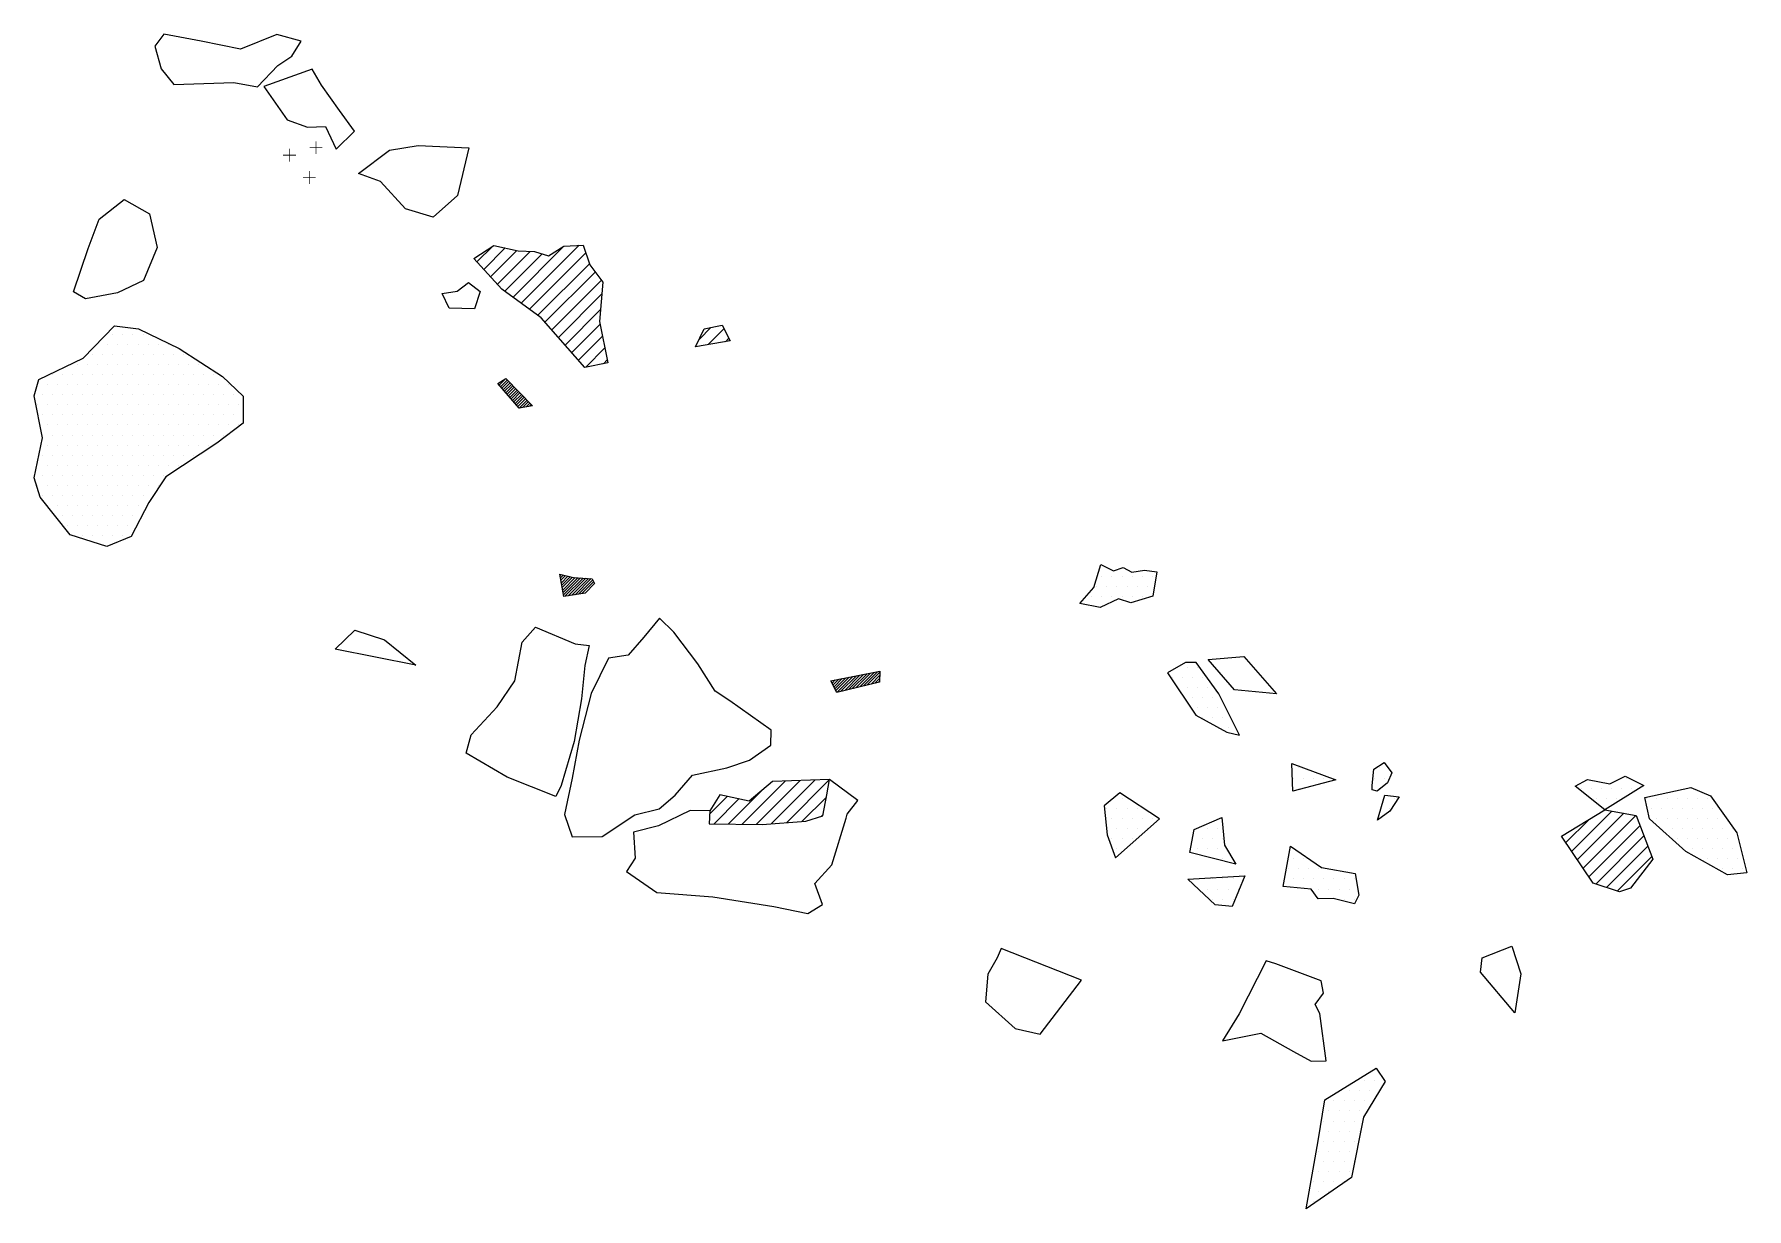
# Model space of a CAD drawing. Header units: metres. Extents: x -1320 to -955, y -1311 to -1053.
# Drawn here: x -1319.7 to -1107.6, y -1198.4 to -1052.8 of the extents above; entities that cross this region are included whole.
import ezdxf

# ---------------------------------------------------------------- set-up
doc = ezdxf.new("R2010")
doc.units = ezdxf.units.M
doc.header["$LTSCALE"] = 25
doc.header["$MEASUREMENT"] = 0
doc.layers.get('0').update_dxf_attribs({"linetype": 'CONTINUOUS'})
for name, color, linetype in [('FEUER', 1, 'CONTINUOUS'), ('KNOCHEN', 2, 'CONTINUOUS'), ('KNOCHENSCHRAFF', 2, 'CONTINUOUS'), ('STEINESCHRAFF', 4, 'CONTINUOUS')]:
    doc.layers.add(name, color=color, linetype=linetype)

# ---------------------------------------------------------------- blocks, each defined once
blk = doc.blocks.new('*X4')
at = {"color": 0}
for p, q in [((-1262.29, -1096.12), (-1262.23, -1096.06)), ((-1262.13, -1096.31), (-1261.32, -1095.51)), ((-1261.96, -1096.5), (-1261.15, -1095.69)), ((-1261.8, -1096.69), (-1260.97, -1095.86)), ((-1261.64, -1096.88), (-1260.8, -1096.04)), ((-1261.47, -1097.07), (-1260.62, -1096.22)), ((-1261.31, -1097.26), (-1260.45, -1096.4)), ((-1261.14, -1097.45), (-1260.27, -1096.58)), ((-1260.98, -1097.64), (-1260.1, -1096.75)), ((-1260.82, -1097.83), (-1259.92, -1096.93)), ((-1260.65, -1098.02), (-1259.75, -1097.11)), ((-1260.49, -1098.21), (-1259.57, -1097.29)), ((-1260.32, -1098.4), (-1259.39, -1097.47)), ((-1260.16, -1098.58), (-1259.22, -1097.64)), ((-1259.99, -1098.77), (-1259.04, -1097.82)), ((-1259.83, -1098.96), (-1258.87, -1098)), ((-1259.67, -1099.15), (-1258.69, -1098.18)), ((-1259.26, -1099.1), (-1258.52, -1098.36)), ((-1258.82, -1099.01), (-1258.34, -1098.54)), ((-1258.39, -1098.93), (-1258.17, -1098.71)), ((-1254.61, -1119.91), (-1254.48, -1119.78)), ((-1254.56, -1120.21), (-1254.2, -1119.85)), ((-1254.5, -1120.5), (-1253.91, -1119.92)), ((-1254.44, -1120.8), (-1253.63, -1119.98)), ((-1254.39, -1121.1), (-1253.34, -1120.05)), ((-1254.33, -1121.4), (-1253.06, -1120.12)), ((-1254.28, -1121.7), (-1252.74, -1120.16)), ((-1254.22, -1121.99), (-1252.41, -1120.18)), ((-1254.17, -1122.29), (-1252.08, -1120.2)), ((-1254, -1122.47), (-1251.75, -1120.23)), ((-1253.58, -1122.41), (-1251.42, -1120.25)), ((-1253.16, -1122.35), (-1251.08, -1120.27)), ((-1252.74, -1122.28), (-1250.75, -1120.29)), ((-1252.32, -1122.22), (-1250.55, -1120.44)), ((-1251.91, -1122.15), (-1250.45, -1120.69)), ((-1251.49, -1122.09), (-1251.25, -1121.85)), ((-1220.56, -1133.94), (-1219.21, -1132.59)), ((-1220.44, -1134.17), (-1218.78, -1132.51)), ((-1220.28, -1134.36), (-1218.34, -1132.42)), ((-1219.81, -1134.25), (-1217.9, -1132.34)), ((-1219.35, -1134.14), (-1217.46, -1132.25)), ((-1218.88, -1134.03), (-1217.02, -1132.17)), ((-1218.41, -1133.92), (-1216.58, -1132.08)), ((-1217.95, -1133.8), (-1216.14, -1132)), ((-1217.48, -1133.69), (-1215.71, -1131.91)), ((-1217.02, -1133.58), (-1215.27, -1131.83)), ((-1216.55, -1133.47), (-1214.98, -1131.9)), ((-1216.09, -1133.35), (-1215, -1132.26)), ((-1221.03, -1132.99), (-1220.97, -1132.93)), ((-1220.91, -1133.23), (-1220.53, -1132.85)), ((-1220.79, -1133.47), (-1220.09, -1132.76)), ((-1220.67, -1133.7), (-1219.65, -1132.68)), ((-1215.62, -1133.24), (-1215.01, -1132.63)), ((-1215.16, -1133.13), (-1215.02, -1133))]:
    blk.add_line(p, q, dxfattribs=at)
blk = doc.blocks.new('*X5')
at = {"color": 0}
for p, q in [((-1264.9, -1081.05), (-1262.93, -1079.08)), ((-1264.05, -1081.97), (-1261.4, -1079.32)), ((-1260.43, -1085.43), (-1254.12, -1079.11)), ((-1259.42, -1086.17), (-1252.23, -1078.99)), ((-1263.2, -1082.89), (-1259.95, -1079.64)), ((-1262.36, -1083.81), (-1258.29, -1079.75)), ((-1261.45, -1084.68), (-1256.83, -1080.05)), ((-1258.4, -1086.92), (-1251.42, -1079.94)), ((-1257.38, -1087.67), (-1250.97, -1081.27)), ((-1256.47, -1088.53), (-1250.24, -1082.3)), ((-1255.64, -1089.47), (-1249.48, -1083.31)), ((-1254.81, -1090.41), (-1249.42, -1085.01)), ((-1253.98, -1091.35), (-1249.58, -1086.94)), ((-1253.15, -1092.29), (-1249.64, -1088.77)), ((-1237.35, -1090.63), (-1235.92, -1089.19)), ((-1236.26, -1091.3), (-1234.31, -1089.35)), ((-1252.32, -1093.22), (-1249.34, -1090.24)), ((-1251.42, -1094.09), (-1249.05, -1091.71)), ((-1234.13, -1090.94), (-1233.7, -1090.51)), ((-1249.22, -1093.66), (-1248.75, -1093.19)), ((-1230.3, -1150.75), (-1224.85, -1145.3)), ((-1228.46, -1150.68), (-1223.03, -1145.25)), ((-1226.55, -1150.54), (-1221.26, -1145.24)), ((-1236.08, -1149.46), (-1233.91, -1147.29)), ((-1233.79, -1150.7), (-1229.54, -1146.45)), ((-1232.05, -1150.73), (-1226.68, -1145.36)), ((-1224.64, -1150.39), (-1221.61, -1147.37)), ((-1235.53, -1150.68), (-1232.45, -1147.59)), ((-1222.22, -1149.74), (-1222.04, -1149.56)), ((-1129.31, -1154.06), (-1124.35, -1149.1)), ((-1128.61, -1155.12), (-1122.86, -1149.37)), ((-1130.02, -1153), (-1127.18, -1150.16)), ((-1127.9, -1156.18), (-1121.36, -1149.65)), ((-1127.19, -1157.24), (-1120.84, -1150.89)), ((-1126.32, -1158.14), (-1120.36, -1152.18)), ((-1124.99, -1158.58), (-1119.87, -1153.46)), ((-1123.66, -1159.02), (-1119.39, -1154.74))]:
    blk.add_line(p, q, dxfattribs=at)
blk = doc.blocks.new('LB')
at = {"layer": 'FEUER', "const_width": 0.1}
for points in [[(0, 0), (0, -1.6)], [(-0.8, -0.8), (0.8, -0.8)]]:
    blk.add_lwpolyline(points, dxfattribs=at)
blk = doc.blocks.new('*X7')
at = {"color": 0}
for p, q in [((-1310, -1090), (-1310, -1090)), ((-1308.75, -1090), (-1308.75, -1090)), ((-1307.5, -1090), (-1307.5, -1090)), ((-1306.25, -1090), (-1306.25, -1090)), ((-1311.875, -1091.25), (-1311.875, -1091.25)), ((-1310.625, -1091.25), (-1310.625, -1091.25)), ((-1309.375, -1091.25), (-1309.375, -1091.25)), ((-1308.125, -1091.25), (-1308.125, -1091.25)), ((-1306.875, -1091.25), (-1306.875, -1091.25)), ((-1305.625, -1091.25), (-1305.625, -1091.25)), ((-1304.375, -1091.25), (-1304.375, -1091.25)), ((-1303.125, -1091.25), (-1303.125, -1091.25)), ((-1314.375, -1093.75), (-1314.375, -1093.75)), ((-1313.125, -1093.75), (-1313.125, -1093.75)), ((-1312.5, -1092.5), (-1312.5, -1092.5)), ((-1311.875, -1093.75), (-1311.875, -1093.75)), ((-1311.25, -1092.5), (-1311.25, -1092.5)), ((-1310.625, -1093.75), (-1310.625, -1093.75)), ((-1310, -1092.5), (-1310, -1092.5)), ((-1309.375, -1093.75), (-1309.375, -1093.75)), ((-1308.75, -1092.5), (-1308.75, -1092.5)), ((-1308.125, -1093.75), (-1308.125, -1093.75)), ((-1307.5, -1092.5), (-1307.5, -1092.5)), ((-1306.875, -1093.75), (-1306.875, -1093.75)), ((-1306.25, -1092.5), (-1306.25, -1092.5)), ((-1305.625, -1093.75), (-1305.625, -1093.75)), ((-1305, -1092.5), (-1305, -1092.5)), ((-1304.375, -1093.75), (-1304.375, -1093.75)), ((-1303.75, -1092.5), (-1303.75, -1092.5)), ((-1303.125, -1093.75), (-1303.125, -1093.75)), ((-1302.5, -1092.5), (-1302.5, -1092.5)), ((-1301.875, -1093.75), (-1301.875, -1093.75)), ((-1301.25, -1092.5), (-1301.25, -1092.5)), ((-1300.625, -1093.75), (-1300.625, -1093.75)), ((-1299.375, -1093.75), (-1299.375, -1093.75)), ((-1318.125, -1096.25), (-1318.125, -1096.25)), ((-1317.5, -1095), (-1317.5, -1095)), ((-1316.875, -1096.25), (-1316.875, -1096.25)), ((-1316.25, -1095), (-1316.25, -1095)), ((-1315.625, -1096.25), (-1315.625, -1096.25)), ((-1315, -1095), (-1315, -1095)), ((-1314.375, -1096.25), (-1314.375, -1096.25)), ((-1313.75, -1095), (-1313.75, -1095)), ((-1313.125, -1096.25), (-1313.125, -1096.25)), ((-1312.5, -1095), (-1312.5, -1095)), ((-1311.875, -1096.25), (-1311.875, -1096.25)), ((-1311.25, -1095), (-1311.25, -1095)), ((-1310.625, -1096.25), (-1310.625, -1096.25)), ((-1310, -1095), (-1310, -1095)), ((-1309.375, -1096.25), (-1309.375, -1096.25)), ((-1308.75, -1095), (-1308.75, -1095)), ((-1308.125, -1096.25), (-1308.125, -1096.25)), ((-1307.5, -1095), (-1307.5, -1095)), ((-1306.875, -1096.25), (-1306.875, -1096.25)), ((-1306.25, -1095), (-1306.25, -1095)), ((-1305.625, -1096.25), (-1305.625, -1096.25)), ((-1305, -1095), (-1305, -1095)), ((-1304.375, -1096.25), (-1304.375, -1096.25)), ((-1303.75, -1095), (-1303.75, -1095)), ((-1303.125, -1096.25), (-1303.125, -1096.25)), ((-1302.5, -1095), (-1302.5, -1095)), ((-1301.875, -1096.25), (-1301.875, -1096.25)), ((-1301.25, -1095), (-1301.25, -1095)), ((-1300.625, -1096.25), (-1300.625, -1096.25)), ((-1300, -1095), (-1300, -1095)), ((-1299.375, -1096.25), (-1299.375, -1096.25)), ((-1298.75, -1095), (-1298.75, -1095)), ((-1298.125, -1096.25), (-1298.125, -1096.25)), ((-1297.5, -1095), (-1297.5, -1095)), ((-1296.875, -1096.25), (-1296.875, -1096.25)), ((-1295.625, -1096.25), (-1295.625, -1096.25)), ((-1318.75, -1097.5), (-1318.75, -1097.5)), ((-1317.5, -1097.5), (-1317.5, -1097.5)), ((-1316.25, -1097.5), (-1316.25, -1097.5)), ((-1315, -1097.5), (-1315, -1097.5)), ((-1313.75, -1097.5), (-1313.75, -1097.5)), ((-1312.5, -1097.5), (-1312.5, -1097.5)), ((-1311.25, -1097.5), (-1311.25, -1097.5)), ((-1310, -1097.5), (-1310, -1097.5)), ((-1308.75, -1097.5), (-1308.75, -1097.5)), ((-1307.5, -1097.5), (-1307.5, -1097.5)), ((-1306.25, -1097.5), (-1306.25, -1097.5)), ((-1305, -1097.5), (-1305, -1097.5)), ((-1303.75, -1097.5), (-1303.75, -1097.5)), ((-1302.5, -1097.5), (-1302.5, -1097.5)), ((-1301.25, -1097.5), (-1301.25, -1097.5)), ((-1300, -1097.5), (-1300, -1097.5)), ((-1298.75, -1097.5), (-1298.75, -1097.5)), ((-1297.5, -1097.5), (-1297.5, -1097.5)), ((-1296.25, -1097.5), (-1296.25, -1097.5)), ((-1295, -1097.5), (-1295, -1097.5)), ((-1319.375, -1098.75), (-1319.375, -1098.75)), ((-1318.75, -1100), (-1318.75, -1100)), ((-1318.125, -1098.75), (-1318.125, -1098.75)), ((-1317.5, -1100), (-1317.5, -1100)), ((-1316.875, -1098.75), (-1316.875, -1098.75)), ((-1316.25, -1100), (-1316.25, -1100)), ((-1315.625, -1098.75), (-1315.625, -1098.75)), ((-1315, -1100), (-1315, -1100)), ((-1314.375, -1098.75), (-1314.375, -1098.75)), ((-1313.75, -1100), (-1313.75, -1100)), ((-1313.125, -1098.75), (-1313.125, -1098.75)), ((-1312.5, -1100), (-1312.5, -1100)), ((-1311.875, -1098.75), (-1311.875, -1098.75)), ((-1311.25, -1100), (-1311.25, -1100)), ((-1310.625, -1098.75), (-1310.625, -1098.75)), ((-1310, -1100), (-1310, -1100)), ((-1309.375, -1098.75), (-1309.375, -1098.75)), ((-1308.75, -1100), (-1308.75, -1100)), ((-1308.125, -1098.75), (-1308.125, -1098.75)), ((-1307.5, -1100), (-1307.5, -1100)), ((-1306.875, -1098.75), (-1306.875, -1098.75)), ((-1306.25, -1100), (-1306.25, -1100)), ((-1305.625, -1098.75), (-1305.625, -1098.75)), ((-1305, -1100), (-1305, -1100)), ((-1304.375, -1098.75), (-1304.375, -1098.75)), ((-1303.75, -1100), (-1303.75, -1100)), ((-1303.125, -1098.75), (-1303.125, -1098.75)), ((-1302.5, -1100), (-1302.5, -1100)), ((-1301.875, -1098.75), (-1301.875, -1098.75)), ((-1301.25, -1100), (-1301.25, -1100)), ((-1300.625, -1098.75), (-1300.625, -1098.75)), ((-1300, -1100), (-1300, -1100)), ((-1299.375, -1098.75), (-1299.375, -1098.75)), ((-1298.75, -1100), (-1298.75, -1100)), ((-1298.125, -1098.75), (-1298.125, -1098.75)), ((-1297.5, -1100), (-1297.5, -1100)), ((-1296.875, -1098.75), (-1296.875, -1098.75)), ((-1296.25, -1100), (-1296.25, -1100)), ((-1295.625, -1098.75), (-1295.625, -1098.75)), ((-1295, -1100), (-1295, -1100)), ((-1294.375, -1098.75), (-1294.375, -1098.75)), ((-1318.75, -1102.5), (-1318.75, -1102.5)), ((-1318.125, -1101.25), (-1318.125, -1101.25)), ((-1317.5, -1102.5), (-1317.5, -1102.5)), ((-1316.875, -1101.25), (-1316.875, -1101.25)), ((-1316.25, -1102.5), (-1316.25, -1102.5)), ((-1315.625, -1101.25), (-1315.625, -1101.25)), ((-1315, -1102.5), (-1315, -1102.5)), ((-1314.375, -1101.25), (-1314.375, -1101.25)), ((-1313.75, -1102.5), (-1313.75, -1102.5)), ((-1313.125, -1101.25), (-1313.125, -1101.25)), ((-1312.5, -1102.5), (-1312.5, -1102.5)), ((-1311.875, -1101.25), (-1311.875, -1101.25)), ((-1311.25, -1102.5), (-1311.25, -1102.5)), ((-1310.625, -1101.25), (-1310.625, -1101.25)), ((-1310, -1102.5), (-1310, -1102.5)), ((-1309.375, -1101.25), (-1309.375, -1101.25)), ((-1308.75, -1102.5), (-1308.75, -1102.5)), ((-1308.125, -1101.25), (-1308.125, -1101.25)), ((-1307.5, -1102.5), (-1307.5, -1102.5)), ((-1306.875, -1101.25), (-1306.875, -1101.25)), ((-1306.25, -1102.5), (-1306.25, -1102.5)), ((-1305.625, -1101.25), (-1305.625, -1101.25)), ((-1305, -1102.5), (-1305, -1102.5)), ((-1304.375, -1101.25), (-1304.375, -1101.25)), ((-1303.75, -1102.5), (-1303.75, -1102.5)), ((-1303.125, -1101.25), (-1303.125, -1101.25)), ((-1302.5, -1102.5), (-1302.5, -1102.5)), ((-1301.875, -1101.25), (-1301.875, -1101.25)), ((-1301.25, -1102.5), (-1301.25, -1102.5)), ((-1300.625, -1101.25), (-1300.625, -1101.25)), ((-1300, -1102.5), (-1300, -1102.5)), ((-1299.375, -1101.25), (-1299.375, -1101.25)), ((-1298.75, -1102.5), (-1298.75, -1102.5)), ((-1298.125, -1101.25), (-1298.125, -1101.25)), ((-1297.5, -1102.5), (-1297.5, -1102.5)), ((-1296.875, -1101.25), (-1296.875, -1101.25)), ((-1296.25, -1102.5), (-1296.25, -1102.5)), ((-1295.625, -1101.25), (-1295.625, -1101.25)), ((-1294.375, -1101.25), (-1294.375, -1101.25)), ((-1318.75, -1105), (-1318.75, -1105)), ((-1318.125, -1103.75), (-1318.125, -1103.75)), ((-1317.5, -1105), (-1317.5, -1105)), ((-1316.875, -1103.75), (-1316.875, -1103.75)), ((-1316.25, -1105), (-1316.25, -1105)), ((-1315.625, -1103.75), (-1315.625, -1103.75)), ((-1315, -1105), (-1315, -1105)), ((-1314.375, -1103.75), (-1314.375, -1103.75)), ((-1313.75, -1105), (-1313.75, -1105)), ((-1313.125, -1103.75), (-1313.125, -1103.75)), ((-1312.5, -1105), (-1312.5, -1105)), ((-1311.875, -1103.75), (-1311.875, -1103.75)), ((-1311.25, -1105), (-1311.25, -1105)), ((-1310.625, -1103.75), (-1310.625, -1103.75)), ((-1310, -1105), (-1310, -1105)), ((-1309.375, -1103.75), (-1309.375, -1103.75)), ((-1308.75, -1105), (-1308.75, -1105)), ((-1308.125, -1103.75), (-1308.125, -1103.75)), ((-1307.5, -1105), (-1307.5, -1105)), ((-1306.875, -1103.75), (-1306.875, -1103.75)), ((-1306.25, -1105), (-1306.25, -1105)), ((-1305.625, -1103.75), (-1305.625, -1103.75)), ((-1305, -1105), (-1305, -1105)), ((-1304.375, -1103.75), (-1304.375, -1103.75)), ((-1303.75, -1105), (-1303.75, -1105)), ((-1303.125, -1103.75), (-1303.125, -1103.75)), ((-1302.5, -1105), (-1302.5, -1105)), ((-1301.875, -1103.75), (-1301.875, -1103.75)), ((-1301.25, -1105), (-1301.25, -1105)), ((-1300.625, -1103.75), (-1300.625, -1103.75)), ((-1300, -1105), (-1300, -1105)), ((-1299.375, -1103.75), (-1299.375, -1103.75)), ((-1298.125, -1103.75), (-1298.125, -1103.75)), ((-1319.375, -1106.25), (-1319.375, -1106.25)), ((-1318.125, -1106.25), (-1318.125, -1106.25)), ((-1316.875, -1106.25), (-1316.875, -1106.25)), ((-1315.625, -1106.25), (-1315.625, -1106.25)), ((-1314.375, -1106.25), (-1314.375, -1106.25)), ((-1313.125, -1106.25), (-1313.125, -1106.25)), ((-1311.875, -1106.25), (-1311.875, -1106.25)), ((-1310.625, -1106.25), (-1310.625, -1106.25)), ((-1309.375, -1106.25), (-1309.375, -1106.25)), ((-1308.125, -1106.25), (-1308.125, -1106.25)), ((-1306.875, -1106.25), (-1306.875, -1106.25)), ((-1305.625, -1106.25), (-1305.625, -1106.25)), ((-1304.375, -1106.25), (-1304.375, -1106.25)), ((-1303.125, -1106.25), (-1303.125, -1106.25)), ((-1301.875, -1106.25), (-1301.875, -1106.25)), ((-1319.375, -1108.75), (-1319.375, -1108.75)), ((-1318.75, -1107.5), (-1318.75, -1107.5)), ((-1318.125, -1108.75), (-1318.125, -1108.75)), ((-1317.5, -1107.5), (-1317.5, -1107.5)), ((-1316.875, -1108.75), (-1316.875, -1108.75)), ((-1316.25, -1107.5), (-1316.25, -1107.5)), ((-1315.625, -1108.75), (-1315.625, -1108.75)), ((-1315, -1107.5), (-1315, -1107.5)), ((-1314.375, -1108.75), (-1314.375, -1108.75)), ((-1313.75, -1107.5), (-1313.75, -1107.5)), ((-1313.125, -1108.75), (-1313.125, -1108.75)), ((-1312.5, -1107.5), (-1312.5, -1107.5)), ((-1311.875, -1108.75), (-1311.875, -1108.75)), ((-1311.25, -1107.5), (-1311.25, -1107.5)), ((-1310.625, -1108.75), (-1310.625, -1108.75)), ((-1310, -1107.5), (-1310, -1107.5)), ((-1309.375, -1108.75), (-1309.375, -1108.75)), ((-1308.75, -1107.5), (-1308.75, -1107.5)), ((-1308.125, -1108.75), (-1308.125, -1108.75)), ((-1307.5, -1107.5), (-1307.5, -1107.5)), ((-1306.875, -1108.75), (-1306.875, -1108.75)), ((-1306.25, -1107.5), (-1306.25, -1107.5)), ((-1305.625, -1108.75), (-1305.625, -1108.75)), ((-1305, -1107.5), (-1305, -1107.5)), ((-1304.375, -1108.75), (-1304.375, -1108.75)), ((-1303.75, -1107.5), (-1303.75, -1107.5)), ((-1318.75, -1110), (-1318.75, -1110)), ((-1318.125, -1111.25), (-1318.125, -1111.25)), ((-1317.5, -1110), (-1317.5, -1110)), ((-1316.875, -1111.25), (-1316.875, -1111.25)), ((-1316.25, -1110), (-1316.25, -1110)), ((-1315.625, -1111.25), (-1315.625, -1111.25)), ((-1315, -1110), (-1315, -1110)), ((-1314.375, -1111.25), (-1314.375, -1111.25)), ((-1313.75, -1110), (-1313.75, -1110)), ((-1313.125, -1111.25), (-1313.125, -1111.25)), ((-1312.5, -1110), (-1312.5, -1110)), ((-1311.875, -1111.25), (-1311.875, -1111.25)), ((-1311.25, -1110), (-1311.25, -1110)), ((-1310.625, -1111.25), (-1310.625, -1111.25)), ((-1310, -1110), (-1310, -1110)), ((-1309.375, -1111.25), (-1309.375, -1111.25)), ((-1308.75, -1110), (-1308.75, -1110)), ((-1308.125, -1111.25), (-1308.125, -1111.25)), ((-1307.5, -1110), (-1307.5, -1110)), ((-1306.875, -1111.25), (-1306.875, -1111.25)), ((-1306.25, -1110), (-1306.25, -1110)), ((-1305, -1110), (-1305, -1110)), ((-1316.25, -1112.5), (-1316.25, -1112.5)), ((-1315, -1112.5), (-1315, -1112.5)), ((-1313.75, -1112.5), (-1313.75, -1112.5)), ((-1312.5, -1112.5), (-1312.5, -1112.5)), ((-1311.25, -1112.5), (-1311.25, -1112.5)), ((-1310, -1112.5), (-1310, -1112.5)), ((-1308.75, -1112.5), (-1308.75, -1112.5)), ((-1307.5, -1112.5), (-1307.5, -1112.5)), ((-1315.625, -1113.75), (-1315.625, -1113.75)), ((-1314.375, -1113.75), (-1314.375, -1113.75)), ((-1313.75, -1115), (-1313.75, -1115)), ((-1313.125, -1113.75), (-1313.125, -1113.75)), ((-1312.5, -1115), (-1312.5, -1115)), ((-1311.875, -1113.75), (-1311.875, -1113.75)), ((-1311.25, -1115), (-1311.25, -1115)), ((-1310.625, -1113.75), (-1310.625, -1113.75)), ((-1310, -1115), (-1310, -1115)), ((-1309.375, -1113.75), (-1309.375, -1113.75)), ((-1308.75, -1115), (-1308.75, -1115)), ((-1308.125, -1113.75), (-1308.125, -1113.75)), ((-1188.125, -1121.25), (-1188.125, -1121.25)), ((-1187.5, -1120), (-1187.5, -1120)), ((-1186.875, -1121.25), (-1186.875, -1121.25)), ((-1186.25, -1120), (-1186.25, -1120)), ((-1185.625, -1121.25), (-1185.625, -1121.25)), ((-1185, -1120), (-1185, -1120)), ((-1184.375, -1121.25), (-1184.375, -1121.25)), ((-1183.75, -1120), (-1183.75, -1120)), ((-1183.125, -1121.25), (-1183.125, -1121.25)), ((-1182.5, -1120), (-1182.5, -1120)), ((-1181.875, -1121.25), (-1181.875, -1121.25)), ((-1181.25, -1120), (-1181.25, -1120)), ((-1188.75, -1122.5), (-1188.75, -1122.5)), ((-1188.125, -1123.75), (-1188.125, -1123.75)), ((-1187.5, -1122.5), (-1187.5, -1122.5)), ((-1186.25, -1122.5), (-1186.25, -1122.5)), ((-1185, -1122.5), (-1185, -1122.5)), ((-1183.75, -1122.5), (-1183.75, -1122.5)), ((-1182.5, -1122.5), (-1182.5, -1122.5)), ((-1178.75, -1132.5), (-1178.75, -1132.5)), ((-1177.5, -1132.5), (-1177.5, -1132.5)), ((-1176.875, -1131.25), (-1176.875, -1131.25)), ((-1176.25, -1132.5), (-1176.25, -1132.5)), ((-1175.625, -1131.25), (-1175.625, -1131.25)), ((-1175, -1132.5), (-1175, -1132.5)), ((-1178.125, -1133.75), (-1178.125, -1133.75)), ((-1176.875, -1133.75), (-1176.875, -1133.75)), ((-1175.625, -1133.75), (-1175.625, -1133.75)), ((-1174.375, -1133.75), (-1174.375, -1133.75)), ((-1176.25, -1135), (-1176.25, -1135)), ((-1175.625, -1136.25), (-1175.625, -1136.25)), ((-1175, -1135), (-1175, -1135)), ((-1174.375, -1136.25), (-1174.375, -1136.25)), ((-1173.75, -1135), (-1173.75, -1135)), ((-1173.125, -1136.25), (-1173.125, -1136.25)), ((-1175, -1137.5), (-1175, -1137.5)), ((-1173.75, -1137.5), (-1173.75, -1137.5)), ((-1172.5, -1137.5), (-1172.5, -1137.5)), ((-1171.875, -1138.75), (-1171.875, -1138.75)), ((-1163.75, -1145), (-1163.75, -1145)), ((-1163.125, -1143.75), (-1163.125, -1143.75)), ((-1162.5, -1145), (-1162.5, -1145)), ((-1161.25, -1145), (-1161.25, -1145)), ((-1160, -1145), (-1160, -1145)), ((-1153.75, -1145), (-1153.75, -1145)), ((-1153.125, -1143.75), (-1153.125, -1143.75)), ((-1152.5, -1145), (-1152.5, -1145)), ((-1122.5, -1145), (-1122.5, -1145)), ((-1163.125, -1146.25), (-1163.125, -1146.25)), ((-1153.125, -1146.25), (-1153.125, -1146.25)), ((-1128.125, -1146.25), (-1128.125, -1146.25)), ((-1126.875, -1146.25), (-1126.875, -1146.25)), ((-1125.625, -1146.25), (-1125.625, -1146.25)), ((-1124.375, -1146.25), (-1124.375, -1146.25)), ((-1123.125, -1146.25), (-1123.125, -1146.25)), ((-1121.875, -1146.25), (-1121.875, -1146.25)), ((-1186.875, -1148.75), (-1186.875, -1148.75)), ((-1185.625, -1148.75), (-1185.625, -1148.75)), ((-1185, -1147.5), (-1185, -1147.5)), ((-1184.375, -1148.75), (-1184.375, -1148.75)), ((-1183.125, -1148.75), (-1183.125, -1148.75)), ((-1152.5, -1147.5), (-1152.5, -1147.5)), ((-1151.875, -1148.75), (-1151.875, -1148.75)), ((-1151.25, -1147.5), (-1151.25, -1147.5)), ((-1126.25, -1147.5), (-1126.25, -1147.5)), ((-1125, -1147.5), (-1125, -1147.5)), ((-1123.75, -1147.5), (-1123.75, -1147.5)), ((-1120, -1147.5), (-1120, -1147.5)), ((-1119.375, -1148.75), (-1119.375, -1148.75)), ((-1118.75, -1147.5), (-1118.75, -1147.5)), ((-1118.125, -1148.75), (-1118.125, -1148.75)), ((-1117.5, -1147.5), (-1117.5, -1147.5)), ((-1116.875, -1148.75), (-1116.875, -1148.75)), ((-1116.25, -1147.5), (-1116.25, -1147.5)), ((-1115.625, -1148.75), (-1115.625, -1148.75)), ((-1115, -1147.5), (-1115, -1147.5)), ((-1114.375, -1148.75), (-1114.375, -1148.75)), ((-1113.75, -1147.5), (-1113.75, -1147.5)), ((-1113.125, -1148.75), (-1113.125, -1148.75)), ((-1112.5, -1147.5), (-1112.5, -1147.5)), ((-1111.875, -1148.75), (-1111.875, -1148.75)), ((-1186.875, -1151.25), (-1186.875, -1151.25)), ((-1186.25, -1150), (-1186.25, -1150)), ((-1185.625, -1151.25), (-1185.625, -1151.25)), ((-1185, -1150), (-1185, -1150)), ((-1184.375, -1151.25), (-1184.375, -1151.25)), ((-1183.75, -1150), (-1183.75, -1150)), ((-1183.125, -1151.25), (-1183.125, -1151.25)), ((-1182.5, -1150), (-1182.5, -1150)), ((-1181.875, -1151.25), (-1181.875, -1151.25)), ((-1181.25, -1150), (-1181.25, -1150)), ((-1175.625, -1151.25), (-1175.625, -1151.25)), ((-1174.375, -1151.25), (-1174.375, -1151.25)), ((-1173.125, -1151.25), (-1173.125, -1151.25)), ((-1118.75, -1150), (-1118.75, -1150)), ((-1118.125, -1151.25), (-1118.125, -1151.25)), ((-1117.5, -1150), (-1117.5, -1150)), ((-1116.875, -1151.25), (-1116.875, -1151.25)), ((-1116.25, -1150), (-1116.25, -1150)), ((-1115.625, -1151.25), (-1115.625, -1151.25)), ((-1115, -1150), (-1115, -1150)), ((-1114.375, -1151.25), (-1114.375, -1151.25)), ((-1113.75, -1150), (-1113.75, -1150)), ((-1113.125, -1151.25), (-1113.125, -1151.25)), ((-1112.5, -1150), (-1112.5, -1150)), ((-1111.875, -1151.25), (-1111.875, -1151.25)), ((-1111.25, -1150), (-1111.25, -1150)), ((-1110.625, -1151.25), (-1110.625, -1151.25)), ((-1109.375, -1151.25), (-1109.375, -1151.25)), ((-1186.25, -1152.5), (-1186.25, -1152.5)), ((-1185.625, -1153.75), (-1185.625, -1153.75)), ((-1185, -1152.5), (-1185, -1152.5)), ((-1183.75, -1152.5), (-1183.75, -1152.5)), ((-1176.25, -1152.5), (-1176.25, -1152.5)), ((-1175.625, -1153.75), (-1175.625, -1153.75)), ((-1175, -1152.5), (-1175, -1152.5)), ((-1174.375, -1153.75), (-1174.375, -1153.75)), ((-1173.75, -1152.5), (-1173.75, -1152.5)), ((-1173.125, -1153.75), (-1173.125, -1153.75)), ((-1172.5, -1152.5), (-1172.5, -1152.5)), ((-1116.25, -1152.5), (-1116.25, -1152.5)), ((-1115, -1152.5), (-1115, -1152.5)), ((-1114.375, -1153.75), (-1114.375, -1153.75)), ((-1113.75, -1152.5), (-1113.75, -1152.5)), ((-1113.125, -1153.75), (-1113.125, -1153.75)), ((-1112.5, -1152.5), (-1112.5, -1152.5)), ((-1111.875, -1153.75), (-1111.875, -1153.75)), ((-1111.25, -1152.5), (-1111.25, -1152.5)), ((-1110.625, -1153.75), (-1110.625, -1153.75)), ((-1110, -1152.5), (-1110, -1152.5)), ((-1109.375, -1153.75), (-1109.375, -1153.75)), ((-1108.75, -1152.5), (-1108.75, -1152.5)), ((-1172.5, -1155), (-1172.5, -1155)), ((-1163.75, -1155), (-1163.75, -1155)), ((-1162.5, -1155), (-1162.5, -1155)), ((-1112.5, -1155), (-1112.5, -1155)), ((-1111.25, -1155), (-1111.25, -1155)), ((-1110, -1155), (-1110, -1155)), ((-1108.75, -1155), (-1108.75, -1155)), ((-1175, -1157.5), (-1175, -1157.5)), ((-1173.75, -1157.5), (-1173.75, -1157.5)), ((-1172.5, -1157.5), (-1172.5, -1157.5)), ((-1171.25, -1157.5), (-1171.25, -1157.5)), ((-1170, -1157.5), (-1170, -1157.5)), ((-1164.375, -1156.25), (-1164.375, -1156.25)), ((-1163.75, -1157.5), (-1163.75, -1157.5)), ((-1163.125, -1156.25), (-1163.125, -1156.25)), ((-1162.5, -1157.5), (-1162.5, -1157.5)), ((-1161.875, -1156.25), (-1161.875, -1156.25)), ((-1161.25, -1157.5), (-1161.25, -1157.5)), ((-1160.625, -1156.25), (-1160.625, -1156.25)), ((-1160, -1157.5), (-1160, -1157.5)), ((-1158.75, -1157.5), (-1158.75, -1157.5)), ((-1157.5, -1157.5), (-1157.5, -1157.5)), ((-1156.25, -1157.5), (-1156.25, -1157.5)), ((-1110.625, -1156.25), (-1110.625, -1156.25)), ((-1109.375, -1156.25), (-1109.375, -1156.25)), ((-1108.125, -1156.25), (-1108.125, -1156.25)), ((-1174.375, -1158.75), (-1174.375, -1158.75)), ((-1173.75, -1160), (-1173.75, -1160)), ((-1173.125, -1158.75), (-1173.125, -1158.75)), ((-1172.5, -1160), (-1172.5, -1160)), ((-1171.875, -1158.75), (-1171.875, -1158.75)), ((-1171.25, -1160), (-1171.25, -1160)), ((-1170.625, -1158.75), (-1170.625, -1158.75)), ((-1160.625, -1158.75), (-1160.625, -1158.75)), ((-1159.375, -1158.75), (-1159.375, -1158.75)), ((-1158.125, -1158.75), (-1158.125, -1158.75)), ((-1157.5, -1160), (-1157.5, -1160)), ((-1156.875, -1158.75), (-1156.875, -1158.75)), ((-1156.25, -1160), (-1156.25, -1160)), ((-1155, -1182.5), (-1155, -1182.5)), ((-1153.75, -1182.5), (-1153.75, -1182.5)), ((-1152.5, -1182.5), (-1152.5, -1182.5)), ((-1158.75, -1185), (-1158.75, -1185)), ((-1157.5, -1185), (-1157.5, -1185)), ((-1156.875, -1183.75), (-1156.875, -1183.75)), ((-1156.25, -1185), (-1156.25, -1185)), ((-1155.625, -1183.75), (-1155.625, -1183.75)), ((-1155, -1185), (-1155, -1185)), ((-1154.375, -1183.75), (-1154.375, -1183.75)), ((-1160, -1187.5), (-1160, -1187.5)), ((-1159.375, -1186.25), (-1159.375, -1186.25)), ((-1158.75, -1187.5), (-1158.75, -1187.5)), ((-1158.125, -1186.25), (-1158.125, -1186.25)), ((-1157.5, -1187.5), (-1157.5, -1187.5)), ((-1156.875, -1186.25), (-1156.875, -1186.25)), ((-1156.25, -1187.5), (-1156.25, -1187.5)), ((-1155.625, -1186.25), (-1155.625, -1186.25)), ((-1159.375, -1188.75), (-1159.375, -1188.75)), ((-1158.125, -1188.75), (-1158.125, -1188.75)), ((-1156.875, -1188.75), (-1156.875, -1188.75)), ((-1155.625, -1188.75), (-1155.625, -1188.75)), ((-1160.625, -1191.25), (-1160.625, -1191.25)), ((-1160, -1190), (-1160, -1190)), ((-1159.375, -1191.25), (-1159.375, -1191.25)), ((-1158.75, -1190), (-1158.75, -1190)), ((-1158.125, -1191.25), (-1158.125, -1191.25)), ((-1157.5, -1190), (-1157.5, -1190)), ((-1156.875, -1191.25), (-1156.875, -1191.25)), ((-1156.25, -1190), (-1156.25, -1190)), ((-1160.625, -1193.75), (-1160.625, -1193.75)), ((-1160, -1192.5), (-1160, -1192.5)), ((-1159.375, -1193.75), (-1159.375, -1193.75)), ((-1158.75, -1192.5), (-1158.75, -1192.5)), ((-1158.125, -1193.75), (-1158.125, -1193.75)), ((-1157.5, -1192.5), (-1157.5, -1192.5)), ((-1156.875, -1193.75), (-1156.875, -1193.75)), ((-1156.25, -1192.5), (-1156.25, -1192.5)), ((-1161.25, -1195), (-1161.25, -1195)), ((-1160.625, -1196.25), (-1160.625, -1196.25)), ((-1160, -1195), (-1160, -1195)), ((-1159.375, -1196.25), (-1159.375, -1196.25)), ((-1158.75, -1195), (-1158.75, -1195)), ((-1157.5, -1195), (-1157.5, -1195)), ((-1161.25, -1197.5), (-1161.25, -1197.5))]:
    blk.add_line(p, q, dxfattribs=at)

msp = doc.modelspace()

# ---------------------------------------------------------------- linework, layer by layer
at = {"layer": 'KNOCHEN'}
for points in [[(-1262.31, -1096.11), (-1261.34, -1095.5), (-1258.02, -1098.86), (-1259.65, -1099.17), (-1262.31, -1096.11)], [(-1254.13, -1122.5), (-1254.64, -1119.74), (-1252.96, -1120.15), (-1250.61, -1120.3), (-1250.35, -1120.91), (-1251.48, -1122.09), (-1254.13, -1122.5)], [(-1220.34, -1134.38), (-1221.05, -1132.95), (-1214.98, -1131.77), (-1215.03, -1133.1), (-1220.34, -1134.38)]]:
    msp.add_lwpolyline(points, dxfattribs=at)
at = {"layer": 'STEINESCHRAFF'}
for points in [[(-1292.08, -1059.37), (-1289.58, -1056.71), (-1287.84, -1055.54), (-1286.67, -1053.7), (-1289.68, -1052.88), (-1294.17, -1054.67), (-1299.07, -1053.7), (-1303.66, -1052.84), (-1304.79, -1054.32), (-1304.02, -1057.13), (-1302.44, -1059.06), (-1294.99, -1058.81), (-1292.08, -1059.37)], [(-1282.32, -1067.07), (-1280.08, -1064.83), (-1281.92, -1062.27), (-1284.16, -1059.16), (-1285.29, -1057.17), (-1287.48, -1057.94), (-1291.31, -1059.32), (-1288.4, -1063.45), (-1285.9, -1064.37), (-1283.65, -1064.26), (-1282.32, -1067.07)], [(-1279.57, -1070.08), (-1275.74, -1067.22), (-1272.17, -1066.61), (-1265.89, -1066.91), (-1267.32, -1072.83), (-1270.33, -1075.49), (-1273.75, -1074.47), (-1276.86, -1071.1), (-1279.57, -1070.08)], [(-1314.88, -1084.74), (-1313.05, -1079.38), (-1311.67, -1075.76), (-1308.61, -1073.31), (-1305.44, -1075.09), (-1304.52, -1079.28), (-1306.21, -1083.36), (-1309.42, -1084.89), (-1313.4, -1085.61), (-1314.88, -1084.74)], [(-1251.54, -1094.11), (-1256.95, -1087.99), (-1261.8, -1084.42), (-1265.27, -1080.64), (-1262.82, -1079.01), (-1259.81, -1079.67), (-1257.77, -1079.77), (-1256.03, -1080.28), (-1254.14, -1079.11), (-1251.75, -1078.96), (-1250.93, -1081.4), (-1249.29, -1083.55), (-1249.7, -1088.45), (-1248.68, -1093.55), (-1251.54, -1094.11)], [(-1269.2, -1084.98), (-1267.36, -1084.68), (-1265.93, -1083.6), (-1264.5, -1084.73), (-1265.22, -1086.87), (-1268.33, -1086.77), (-1269.2, -1084.98)], [(-1297.11, -1103.52), (-1303.44, -1107.66), (-1305.53, -1110.87), (-1307.73, -1115.06), (-1310.74, -1116.29), (-1315.28, -1114.86), (-1319.01, -1110.21), (-1319.73, -1107.82), (-1318.71, -1102.86), (-1319.73, -1097.66), (-1319.17, -1095.62), (-1313.66, -1092.96), (-1309.78, -1088.98), (-1306.82, -1089.33), (-1301.76, -1091.78), (-1296.4, -1095.25), (-1293.85, -1097.7), (-1293.85, -1101.02), (-1297.11, -1103.52)], [(-1237.81, -1091.56), (-1236.74, -1089.36), (-1234.54, -1088.9), (-1233.52, -1090.84), (-1237.81, -1091.56)], [(-1190.22, -1123.39), (-1188.49, -1121.4), (-1187.62, -1118.54), (-1186.04, -1119.31), (-1184.87, -1118.9), (-1183.79, -1119.51), (-1182.21, -1119.26), (-1180.68, -1119.46), (-1181.19, -1122.47), (-1183.89, -1123.29), (-1185.43, -1122.78), (-1187.72, -1123.85), (-1190.22, -1123.39)], [(-1228.45, -1139.08), (-1233.56, -1135.45), (-1235.39, -1134.23), (-1237.54, -1130.86), (-1240.5, -1126.93), (-1242.29, -1125.2), (-1244.23, -1127.55), (-1246.17, -1129.79), (-1248.62, -1130.15), (-1250.76, -1134.54), (-1252.24, -1140.31), (-1253.1, -1145.01), (-1254.07, -1149.5), (-1253.1, -1152.3), (-1249.37, -1152.25), (-1245.34, -1149.55), (-1242.33, -1148.83), (-1240.34, -1147.14), (-1238.2, -1144.64), (-1233.96, -1143.72), (-1231.15, -1142.8), (-1228.5, -1140.91), (-1228.45, -1139.08)], [(-1272.45, -1131.03), (-1282.46, -1129.04), (-1280.01, -1126.69), (-1276.33, -1127.86), (-1272.45, -1131.03)], [(-1255.14, -1147.3), (-1261.17, -1144.91), (-1266.22, -1141.9), (-1265.61, -1139.65), (-1262.4, -1136.18), (-1260.2, -1132.96), (-1259.28, -1128.16), (-1257.65, -1126.32), (-1252.75, -1128.37), (-1251.01, -1128.57), (-1251.52, -1131.07), (-1251.93, -1135.2), (-1252.85, -1140.46), (-1254.48, -1145.92), (-1255.14, -1147.3)], [(-1165.87, -1134.56), (-1171.08, -1134.06), (-1174.35, -1130.33), (-1169.91, -1129.92), (-1165.87, -1134.56)], [(-1170.47, -1139.67), (-1173.02, -1134.57), (-1175.83, -1130.69), (-1177.15, -1130.69), (-1179.35, -1131.97), (-1175.88, -1137.22), (-1172, -1139.31), (-1170.47, -1139.67)], [(-1163.83, -1146.61), (-1163.98, -1143.19), (-1158.52, -1145.23), (-1163.83, -1146.61)], [(-1154.03, -1145.94), (-1153.82, -1143.9), (-1152.55, -1143.08), (-1151.58, -1144.36), (-1152.14, -1145.59), (-1153.41, -1146.61), (-1154.03, -1146.45), (-1154.03, -1145.94)], [(-1236.05, -1149.08), (-1238.5, -1149.03), (-1242.43, -1150.92), (-1245.49, -1151.69), (-1245.29, -1154.91), (-1246.36, -1156.59), (-1242.63, -1159.19), (-1235.69, -1159.7), (-1228.14, -1160.92), (-1223.9, -1161.79), (-1222.11, -1160.67), (-1223.03, -1158.06), (-1220.94, -1155.77), (-1219.16, -1149.95), (-1219.06, -1149.49), (-1217.73, -1147.8), (-1221.25, -1145.2)], [(-1234.83, -1147.09), (-1236.05, -1149.08), (-1236.15, -1150.67), (-1229.57, -1150.77), (-1224.16, -1150.36), (-1222.07, -1149.69), (-1221.56, -1147.09), (-1221.25, -1145.2), (-1228.3, -1145.41), (-1231.2, -1147.86), (-1234.83, -1147.09)], [(-1127.33, -1145.17), (-1124.58, -1145.73), (-1122.69, -1144.76), (-1120.39, -1145.93), (-1125.19, -1148.95), (-1128.86, -1145.99), (-1127.33, -1145.17)], [(-1185.82, -1154.89), (-1180.36, -1150.04), (-1185.27, -1146.82), (-1187.2, -1148.46), (-1186.85, -1152.03), (-1185.82, -1154.89)], [(-1153.36, -1150.23), (-1152.44, -1147.12), (-1150.66, -1147.32), (-1151.83, -1149.11), (-1153.36, -1150.23)], [(-1120.24, -1147.41), (-1114.57, -1146.19), (-1112.12, -1147.21), (-1108.85, -1151.8), (-1107.63, -1156.75), (-1110.02, -1157.01), (-1115.18, -1154.1), (-1119.67, -1150.07), (-1120.24, -1147.41)], [(-1130.55, -1152.21), (-1125.19, -1148.95), (-1121.31, -1149.66), (-1119.26, -1155.07), (-1122.02, -1158.64), (-1123.4, -1159.1), (-1126.66, -1158.03), (-1130.55, -1152.21)], [(-1176.59, -1154.22), (-1176.08, -1151.36), (-1172.66, -1149.88), (-1172.3, -1153.3), (-1170.92, -1155.65), (-1176.59, -1154.22)], [(-1165.05, -1158.45), (-1164.13, -1153.45), (-1160.3, -1156.1), (-1156.12, -1156.82), (-1155.66, -1159.52), (-1156.22, -1160.59), (-1158.87, -1159.93), (-1160.71, -1159.98), (-1161.58, -1158.76), (-1165.05, -1158.45)], [(-1176.84, -1157.54), (-1169.8, -1157.13), (-1171.38, -1160.9), (-1173.47, -1160.7), (-1176.84, -1157.54)], [(-1199.96, -1166.12), (-1200.47, -1167.29), (-1201.64, -1169.29), (-1201.9, -1172.71), (-1198.22, -1176.02), (-1195.16, -1176.74), (-1190.01, -1170.05), (-1199.96, -1166.12)], [(-1136.36, -1174.11), (-1140.6, -1169.06), (-1140.39, -1167.28), (-1136.72, -1165.84), (-1135.59, -1169.26), (-1136.36, -1174.11)], [(-1172.55, -1177.55), (-1167.8, -1176.62), (-1163.77, -1178.87), (-1161.57, -1180.09), (-1159.73, -1180.04), (-1160.5, -1174.17), (-1161.06, -1173.05), (-1160.04, -1171.67), (-1160.35, -1170.14), (-1165.96, -1168), (-1167.14, -1167.64), (-1170.51, -1174.23), (-1172.55, -1177.55)], [(-1162.18, -1198.37), (-1160.7, -1189.94), (-1159.88, -1184.89), (-1153.51, -1180.96), (-1152.43, -1182.59), (-1155.09, -1187.03), (-1156.56, -1194.49), (-1162.18, -1198.37)]]:
    msp.add_lwpolyline(points, dxfattribs=at)

# ---------------------------------------------------------------- block references
at = {"layer": 'FEUER'}
for name, p in [('LB', (-1284.83, -1066.09)), ('LB', (-1288.13, -1067.02)), ('LB', (-1285.66, -1069.8)), ('*X5', (0, 0))]:
    msp.add_blockref(name, p, dxfattribs=at)
at = {"layer": 'KNOCHENSCHRAFF'}
msp.add_blockref('*X4', (0, 0), dxfattribs=at)
at = {"layer": 'STEINESCHRAFF'}
msp.add_blockref('*X7', (0, 0), dxfattribs=at)

doc.saveas('drawing.dxf')
